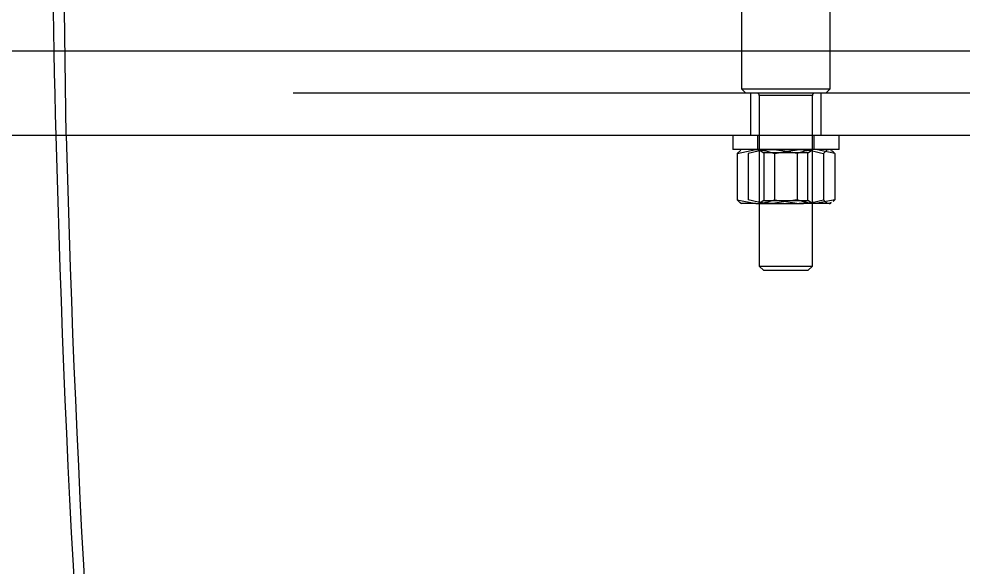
# Model space of a CAD drawing. Header units: metres. Extents: x 0 to 21025, y 0 to 14850.
# Drawn here: x 5953.9 to 6060.5, y 8997.9 to 9059.8 of the extents above; entities that cross this region are included whole.
import ezdxf

# ---------------------------------------------------------------- set-up
doc = ezdxf.new("R2010")
doc.units = ezdxf.units.M
doc.header["$LTSCALE"] = 25
doc.linetypes.add('HIDDEN2', pattern=[4.7625, 3.175, -1.5875])
for name, color, linetype in [('SL1', 8, 'Continuous'), ('SL4', 4, 'Continuous'), ('ST1', 7, 'HIDDEN2')]:
    doc.layers.add(name, color=color, linetype=linetype)

msp = doc.modelspace()

# ---------------------------------------------------------------- linework, layer by layer
at = {"layer": 'SL1', "flags": 128}
msp.add_lwpolyline([(5959.277, 9046.619), (5958.686, 9091.884), (5958.941, 9121.619)], dxfattribs=at)
at = {"layer": 'SL1'}
for radius, start, end in [(1815.5, 149.15062, 195.405213), (1770.7, 148.748969, 196.991383), (1764.35, 149.040337, 197.163636), (1758.35, 149.333401, 197.2484), (1735, 179.017998, 181.494979), (1757.277, 181.393017, 197.258337), (1758, 181.475415, 197.251789), (1758, 181.475415, 197.251789), (1735, 181.494979, 197.267336), (1733.83, 181.495987, 197.261114)]:
    msp.add_arc((7692.517, 9091.884), radius, start, end, dxfattribs=at)
at = {"layer": 'SL4'}
for p, q in [((5540.514, 9056.144), (6330.277, 9056.144)), ((6490.517, 9046.619), (5540.514, 9046.619)), ((6034.514, 9046.619), (6034.514, 9045.019)), ((6046.514, 9045.019), (6046.514, 9046.619)), ((6046.514, 9045.019), (6034.514, 9045.019)), ((6035.003, 9044.572), (6037.126, 9045.019)), ((6035.4, 9044.926), (6035.003, 9044.572)), ((6035.514, 9045.019), (6035.39, 9044.947)), ((6039.25, 9044.572), (6042.005, 9045.019)), ((6045.639, 9044.947), (6045.514, 9045.019)), ((6035.003, 9044.572), (6035.003, 9039.365)), ((6039.25, 9044.572), (6039.25, 9039.365)), ((6044.761, 9044.572), (6044.761, 9039.365)), ((6046.025, 9044.572), (6046.025, 9039.365)), ((6035.003, 9039.365), (6037.126, 9038.919)), ((6039.25, 9039.365), (6042.005, 9038.919)), ((6046.025, 9039.365), (6045.865, 9039.176)), ((6035.39, 9038.99), (6035.514, 9038.919)), ((6037.126, 9038.919), (6035.518, 9038.919)), ((6037.126, 9038.919), (6042.005, 9038.919)), ((6037.514, 9038.919), (6037.514, 9031.884)), ((6045.393, 9038.919), (6042.005, 9038.919)), ((6043.514, 9031.884), (6043.514, 9038.919)), ((6045.633, 9039.049), (6045.393, 9038.919)), ((6045.393, 9038.919), (6045.514, 9038.919)), ((6045.514, 9038.919), (6045.639, 9038.99)), ((6037.514, 9031.884), (6038.014, 9031.384)), ((6037.514, 9031.884), (6043.101, 9031.884)), ((6043.014, 9031.384), (6043.514, 9031.884)), ((6043.101, 9031.884), (6043.514, 9031.884)), ((6042.67, 9031.384), (6038.014, 9031.384)), ((6043.014, 9031.384), (6042.67, 9031.384))]:
    msp.add_line(p, q, dxfattribs=at)
for points, knots in [([(6037.126, 9045.019), (6037.177, 9045.018), (6037.894, 9045.012), (6038.596, 9044.784), (6039.25, 9044.572)], [0, 0, 0, 0, 0.0702006, 1, 1, 1, 1]), ([(6042.005, 9045.019), (6042.07, 9045.018), (6043.001, 9045.012), (6043.913, 9044.784), (6044.761, 9044.572)], [0, 0, 0, 0, 0.0702006, 1, 1, 1, 1]), ([(6045.393, 9045.019), (6045.335, 9045.012), (6045.121, 9044.987), (6044.913, 9044.747), (6044.761, 9044.572)], [0, 0, 0, 0, 0.2686336, 1, 1, 1, 1]), ([(6046.025, 9044.572), (6045.972, 9044.642), (6045.844, 9044.811), (6045.711, 9044.859), (6045.633, 9044.888)], [0, 0, 0, 0, 0.4139362, 1, 1, 1, 1]), ([(6035.636, 9038.919), (6035.578, 9038.925), (6035.364, 9038.95), (6035.156, 9039.19), (6035.003, 9039.365)], [0, 0, 0, 0, 0.2686336, 1, 1, 1, 1]), ([(6037.126, 9038.919), (6037.177, 9038.919), (6037.894, 9038.925), (6038.596, 9039.153), (6039.25, 9039.365)], [0, 0, 0, 0, 0.0702006, 1, 1, 1, 1]), ([(6042.005, 9038.919), (6042.07, 9038.919), (6043.001, 9038.925), (6043.913, 9039.153), (6044.761, 9039.365)], [0, 0, 0, 0, 0.07020058, 1, 1, 1, 1]), ([(6045.393, 9038.919), (6045.335, 9038.925), (6045.121, 9038.95), (6044.913, 9039.19), (6044.761, 9039.365)], [0, 0, 0, 0, 0.2686336, 1, 1, 1, 1])]:
    msp.add_open_spline(points, degree=3, knots=knots, dxfattribs=at)
at = {"layer": 'ST1'}
for p, q in [((6035.514, 9066.134), (6035.514, 9051.884)), ((6045.514, 9051.884), (6045.514, 9066.134)), ((5540.514, 9056.144), (6330.277, 9056.144)), ((6540.514, 9051.381), (5540.514, 9051.381)), ((6035.514, 9051.884), (6044.826, 9051.884)), ((6035.514, 9051.884), (6036.014, 9051.384)), ((6044.395, 9051.384), (6036.014, 9051.384)), ((6036.514, 9051.381), (6036.514, 9046.619)), ((6037.514, 9051.134), (6037.514, 9038.919)), ((6043.472, 9051.134), (6037.556, 9051.134)), ((6043.514, 9038.919), (6043.514, 9051.134)), ((6045.014, 9051.384), (6044.395, 9051.384)), ((6044.514, 9046.619), (6044.514, 9051.381)), ((6044.826, 9051.884), (6045.514, 9051.884)), ((6045.014, 9051.384), (6045.514, 9051.884)), ((6037.314, 9046.619), (6037.314, 9045.019)), ((6043.714, 9045.019), (6043.714, 9046.619)), ((6037.514, 9045.019), (6037.514, 9044.993)), ((6043.514, 9044.993), (6037.514, 9044.993)), ((6037.514, 9044.993), (6038.014, 9044.643)), ((6041.779, 9044.572), (6039.023, 9045.019)), ((6043.014, 9044.643), (6043.514, 9044.993)), ((6043.514, 9044.993), (6043.514, 9045.019)), ((6046.025, 9044.572), (6043.902, 9045.019)), ((6036.268, 9044.572), (6036.268, 9039.365)), ((6043.014, 9044.643), (6038.014, 9044.643)), ((6038.014, 9044.643), (6038.014, 9039.269)), ((6041.779, 9044.572), (6041.779, 9039.365)), ((6043.014, 9039.269), (6043.014, 9044.643)), ((6041.779, 9039.365), (6039.023, 9038.919)), ((6046.025, 9039.365), (6043.902, 9038.919)), ((6038.014, 9039.269), (6037.514, 9038.919)), ((6038.014, 9039.269), (6042.953, 9039.269)), ((6042.953, 9039.269), (6043.014, 9039.269)), ((6043.514, 9038.919), (6043.014, 9039.269))]:
    msp.add_line(p, q, dxfattribs=at)
for centre, start, end in [((6037.264, 9051.134), 0, 90), ((6043.764, 9051.134), 90, 180)]:
    msp.add_arc(centre, 0.25, start, end, dxfattribs=at)
for points, knots in [([(6039.023, 9045.019), (6038.958, 9045.018), (6038.027, 9045.012), (6037.116, 9044.784), (6036.268, 9044.572)], [0, 0, 0, 0, 0.0702006, 1, 1, 1, 1]), ([(6043.902, 9045.019), (6043.852, 9045.018), (6043.135, 9045.012), (6042.432, 9044.784), (6041.779, 9044.572)], [0, 0, 0, 0, 0.0702006, 1, 1, 1, 1]), ([(6039.023, 9038.919), (6038.958, 9038.919), (6038.027, 9038.925), (6037.116, 9039.153), (6036.268, 9039.365)], [0, 0, 0, 0, 0.07020058, 1, 1, 1, 1]), ([(6043.902, 9038.919), (6043.852, 9038.919), (6043.135, 9038.925), (6042.432, 9039.153), (6041.779, 9039.365)], [0, 0, 0, 0, 0.0702006, 1, 1, 1, 1])]:
    msp.add_open_spline(points, degree=3, knots=knots, dxfattribs=at)

doc.saveas('drawing.dxf')
